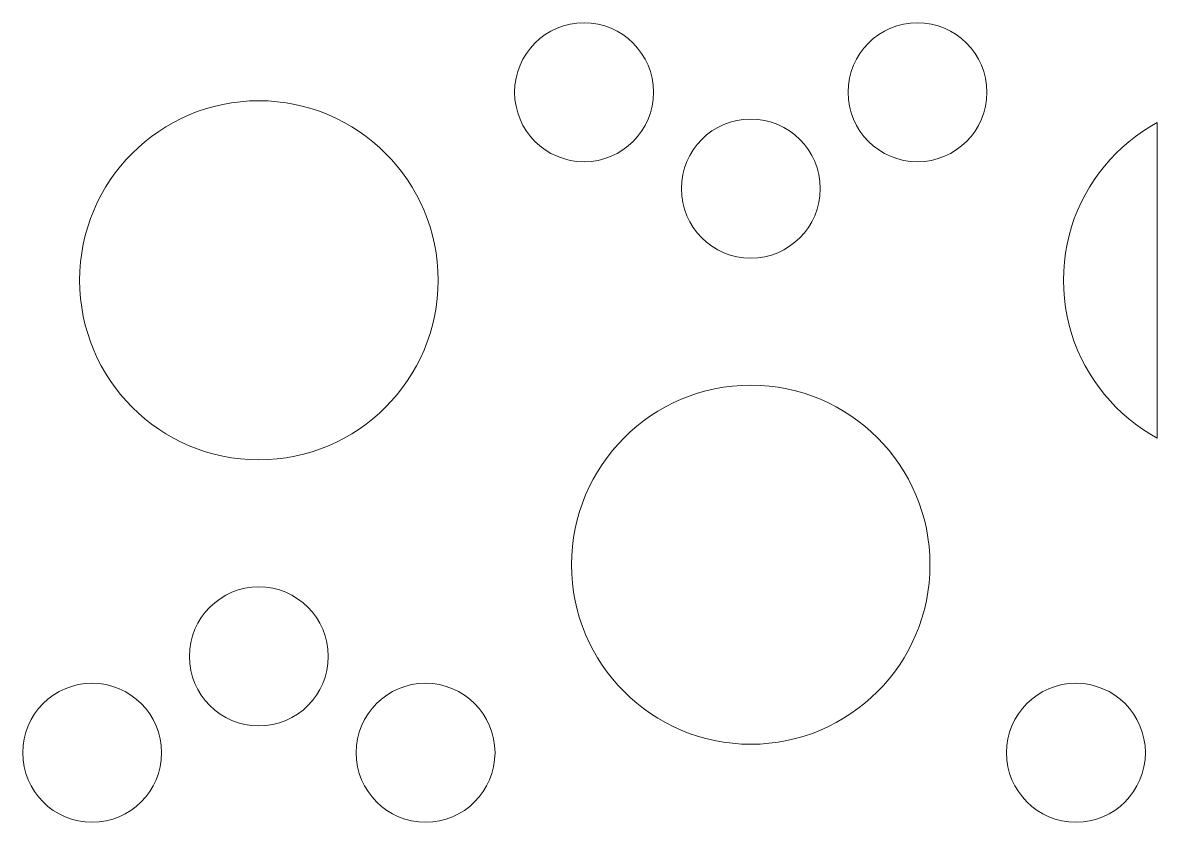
# Model space of a CAD drawing. Header units: millimetres. Extents: x -1200 to 1200, y -590 to 590.
# Drawn here: x 903 to 1200, y -289 to -79.8 of the extents above; entities that cross this region are included whole.
import ezdxf

# ---------------------------------------------------------------- set-up
doc = ezdxf.new("R2010")
doc.units = ezdxf.units.MM
doc.header["$MEASUREMENT"] = 0
doc.layers.add('Layer 1', color=7, linetype='Continuous')

msp = doc.modelspace()

# ---------------------------------------------------------------- linework, layer by layer
at = {"layer": 'Layer 1', "color": 250, "lineweight": 20}
for points, knots in [([(1031.7329, -97.9872), (1031.7329, -87.9383), (1039.872, -79.7899), (1049.9044, -79.7899), (1059.9392, -79.7899), (1068.0759, -87.9383), (1068.0759, -97.9872), (1068.0759, -108.0337), (1059.9392, -116.1844), (1049.9044, -116.1844), (1039.872, -116.1844), (1031.7329, -108.0337), (1031.7329, -97.9872)], [0, 0, 0, 0, 0.25, 0.25, 0.25, 0.5, 0.5, 0.5, 0.75, 0.75, 0.75, 1, 1, 1, 1]), ([(1119.009, -97.9872), (1119.009, -87.9383), (1127.1458, -79.7899), (1137.1804, -79.7899), (1147.2152, -79.7899), (1155.3494, -87.9383), (1155.3494, -97.9872), (1155.3494, -108.0337), (1147.2152, -116.1844), (1137.1804, -116.1844), (1127.1458, -116.1844), (1119.009, -108.0337), (1119.009, -97.9872)], [0, 0, 0, 0, 0.25, 0.25, 0.25, 0.5, 0.5, 0.5, 0.75, 0.75, 0.75, 1, 1, 1, 1]), ([(917.8834, -147.1957), (917.8834, -147.1957), (917.9437, -144.7734), (917.9437, -144.7734), (917.9437, -144.7734), (918.1245, -142.3874), (918.1245, -142.3874), (918.1245, -142.3874), (918.4237, -140.0375), (918.4237, -140.0375), (918.4237, -140.0375), (918.8336, -137.7241), (918.8336, -137.7241), (918.8336, -137.7241), (919.3592, -135.4538), (919.3592, -135.4538), (919.3592, -135.4538), (919.9888, -133.2296), (919.9888, -133.2296), (919.9888, -133.2296), (920.729, -131.0463), (920.729, -131.0463), (920.729, -131.0463), (921.5659, -128.9163), (921.5659, -128.9163), (921.5659, -128.9163), (922.5065, -126.8393), (922.5065, -126.8393), (922.5065, -126.8393), (923.5387, -124.8108), (923.5387, -124.8108), (923.5387, -124.8108), (924.6698, -122.8451), (924.6698, -122.8451), (924.6698, -122.8451), (925.8924, -120.9397), (925.8924, -120.9397), (925.8924, -120.9397), (927.197, -119.0969), (927.197, -119.0969), (927.197, -119.0969), (928.591, -117.3193), (928.591, -117.3193), (928.591, -117.3193), (930.0693, -115.6144), (930.0693, -115.6144), (930.0693, -115.6144), (931.6224, -113.9794), (931.6224, -113.9794), (931.6224, -113.9794), (933.2524, -112.4267), (933.2524, -112.4267), (933.2524, -112.4267), (934.9552, -110.9486), (934.9552, -110.9486), (934.9552, -110.9486), (936.7301, -109.5504), (936.7301, -109.5504), (936.7301, -109.5504), (938.5701, -108.2414), (938.5701, -108.2414), (938.5701, -108.2414), (940.4753, -107.0169), (940.4753, -107.0169), (940.4753, -107.0169), (942.4384, -105.8868), (942.4384, -105.8868), (942.4384, -105.8868), (944.4593, -104.8507), (944.4593, -104.8507), (944.4593, -104.8507), (946.5382, -103.9089), (946.5382, -103.9089), (946.5382, -103.9089), (948.6627, -103.0708), (948.6627, -103.0708), (948.6627, -103.0708), (950.8404, -102.3319), (950.8404, -102.3319), (950.8404, -102.3319), (953.064, -101.6989), (953.064, -101.6989), (953.064, -101.6989), (955.3309, -101.1774), (955.3309, -101.1774), (955.3309, -101.1774), (957.6389, -100.7621), (957.6389, -100.7621), (957.6389, -100.7621), (959.9852, -100.465), (959.9852, -100.465), (959.9852, -100.465), (962.3703, -100.2815), (962.3703, -100.2815), (962.3703, -100.2815), (964.7892, -100.2211), (964.7892, -100.2211), (964.7892, -100.2211), (967.2104, -100.2815), (967.2104, -100.2815), (967.2104, -100.2815), (969.5955, -100.465), (969.5955, -100.465), (969.5955, -100.465), (971.9419, -100.7621), (971.9419, -100.7621), (971.9419, -100.7621), (974.2498, -101.1774), (974.2498, -101.1774), (974.2498, -101.1774), (976.5191, -101.6989), (976.5191, -101.6989), (976.5191, -101.6989), (978.7404, -102.3319), (978.7404, -102.3319), (978.7404, -102.3319), (980.9179, -103.0708), (980.9179, -103.0708), (980.9179, -103.0708), (983.0451, -103.9089), (983.0451, -103.9089), (983.0451, -103.9089), (985.1214, -104.8507), (985.1214, -104.8507), (985.1214, -104.8507), (987.1423, -105.8868), (987.1423, -105.8868), (987.1423, -105.8868), (989.1102, -107.0169), (989.1102, -107.0169), (989.1102, -107.0169), (991.0129, -108.2414), (991.0129, -108.2414), (991.0129, -108.2414), (992.8505, -109.5504), (992.8505, -109.5504), (992.8505, -109.5504), (994.6255, -110.9486), (994.6255, -110.9486), (994.6255, -110.9486), (996.328, -112.4267), (996.328, -112.4267), (996.328, -112.4267), (997.9583, -113.9794), (997.9583, -113.9794), (997.9583, -113.9794), (999.5139, -115.6144), (999.5139, -115.6144), (999.5139, -115.6144), (1000.9898, -117.3193), (1000.9898, -117.3193), (1000.9898, -117.3193), (1002.3813, -119.0969), (1002.3813, -119.0969), (1002.3813, -119.0969), (1003.6933, -120.9397), (1003.6933, -120.9397), (1003.6933, -120.9397), (1004.911, -122.8475), (1004.911, -122.8475), (1004.911, -122.8475), (1006.042, -124.8108), (1006.042, -124.8108), (1006.042, -124.8108), (1007.079, -126.8346), (1007.079, -126.8346), (1007.079, -126.8346), (1008.0172, -128.9163), (1008.0172, -128.9163), (1008.0172, -128.9163), (1008.8565, -131.0463), (1008.8565, -131.0463), (1008.8565, -131.0463), (1009.5919, -133.2296), (1009.5919, -133.2296), (1009.5919, -133.2296), (1010.2261, -135.4538), (1010.2261, -135.4538), (1010.2261, -135.4538), (1010.7471, -137.7241), (1010.7471, -137.7241), (1010.7471, -137.7241), (1011.1595, -140.0375), (1011.1595, -140.0375), (1011.1595, -140.0375), (1011.4585, -142.3874), (1011.4585, -142.3874), (1011.4585, -142.3874), (1011.6418, -144.7734), (1011.6418, -144.7734), (1011.6418, -144.7734), (1011.7022, -147.1957), (1011.7022, -147.1957), (1011.7022, -147.1957), (1011.6418, -149.6228), (1011.6418, -149.6228), (1011.6418, -149.6228), (1011.4585, -152.0063), (1011.4585, -152.0063), (1011.4585, -152.0063), (1011.1595, -154.3587), (1011.1595, -154.3587), (1011.1595, -154.3587), (1010.7471, -156.6724), (1010.7471, -156.6724), (1010.7471, -156.6724), (1010.2261, -158.94), (1010.2261, -158.94), (1010.2261, -158.94), (1009.5919, -161.1666), (1009.5919, -161.1666), (1009.5919, -161.1666), (1008.8565, -163.3449), (1008.8565, -163.3449), (1008.8565, -163.3449), (1008.0172, -165.4774), (1008.0172, -165.4774), (1008.0172, -165.4774), (1007.079, -167.5568), (1007.079, -167.5568), (1007.079, -167.5568), (1006.042, -169.5829), (1006.042, -169.5829), (1006.042, -169.5829), (1004.911, -171.5488), (1004.911, -171.5488), (1004.911, -171.5488), (1003.6933, -173.4567), (1003.6933, -173.4567), (1003.6933, -173.4567), (1002.3813, -175.2993), (1002.3813, -175.2993), (1002.3813, -175.2993), (1000.9898, -177.0719), (1000.9898, -177.0719), (1000.9898, -177.0719), (999.5139, -178.777), (999.5139, -178.777), (999.5139, -178.777), (997.9583, -180.4142), (997.9583, -180.4142), (997.9583, -180.4142), (996.328, -181.9696), (996.328, -181.9696), (996.328, -181.9696), (994.6255, -183.4453), (994.6255, -183.4453), (994.6255, -183.4453), (992.8505, -184.8434), (992.8505, -184.8434), (992.8505, -184.8434), (991.0129, -186.1524), (991.0129, -186.1524), (991.0129, -186.1524), (989.1102, -187.3744), (989.1102, -187.3744), (989.1102, -187.3744), (987.1423, -188.5047), (987.1423, -188.5047), (987.1423, -188.5047), (985.1214, -189.5456), (985.1214, -189.5456), (985.1214, -189.5456), (983.0451, -190.4826), (983.0451, -190.4826), (983.0451, -190.4826), (980.9179, -191.3254), (980.9179, -191.3254), (980.9179, -191.3254), (978.7404, -192.0643), (978.7404, -192.0643), (978.7404, -192.0643), (976.5191, -192.6949), (976.5191, -192.6949), (976.5191, -192.6949), (974.2498, -193.2187), (974.2498, -193.2187), (974.2498, -193.2187), (971.9419, -193.6317), (971.9419, -193.6317), (971.9419, -193.6317), (969.5955, -193.9312), (969.5955, -193.9312), (969.5955, -193.9312), (967.2104, -194.1124), (967.2104, -194.1124), (967.2104, -194.1124), (964.7892, -194.1727), (964.7892, -194.1727), (964.7892, -194.1727), (962.3703, -194.1124), (962.3703, -194.1124), (962.3703, -194.1124), (959.9852, -193.9312), (959.9852, -193.9312), (959.9852, -193.9312), (957.6389, -193.6317), (957.6389, -193.6317), (957.6389, -193.6317), (955.3309, -193.2187), (955.3309, -193.2187), (955.3309, -193.2187), (953.064, -192.6949), (953.064, -192.6949), (953.064, -192.6949), (950.8404, -192.0643), (950.8404, -192.0643), (950.8404, -192.0643), (948.6627, -191.3254), (948.6627, -191.3254), (948.6627, -191.3254), (946.5382, -190.4826), (946.5382, -190.4826), (946.5382, -190.4826), (944.4593, -189.5456), (944.4593, -189.5456), (944.4593, -189.5456), (942.4384, -188.5047), (942.4384, -188.5047), (942.4384, -188.5047), (940.4753, -187.3744), (940.4753, -187.3744), (940.4753, -187.3744), (938.5701, -186.1524), (938.5701, -186.1524), (938.5701, -186.1524), (936.7301, -184.8434), (936.7301, -184.8434), (936.7301, -184.8434), (934.9552, -183.4453), (934.9552, -183.4453), (934.9552, -183.4453), (933.2524, -181.9696), (933.2524, -181.9696), (933.2524, -181.9696), (931.6224, -180.4142), (931.6224, -180.4142), (931.6224, -180.4142), (930.0693, -178.777), (930.0693, -178.777), (930.0693, -178.777), (928.591, -177.0719), (928.591, -177.0719), (928.591, -177.0719), (927.197, -175.2993), (927.197, -175.2993), (927.197, -175.2993), (925.8924, -173.4567), (925.8924, -173.4567), (925.8924, -173.4567), (924.6698, -171.5488), (924.6698, -171.5488), (924.6698, -171.5488), (923.5387, -169.5829), (923.5387, -169.5829), (923.5387, -169.5829), (922.5065, -167.5568), (922.5065, -167.5568), (922.5065, -167.5568), (921.5659, -165.4774), (921.5659, -165.4774), (921.5659, -165.4774), (920.729, -163.3449), (920.729, -163.3449), (920.729, -163.3449), (919.9888, -161.1666), (919.9888, -161.1666), (919.9888, -161.1666), (919.3592, -158.94), (919.3592, -158.94), (919.3592, -158.94), (918.8336, -156.6724), (918.8336, -156.6724), (918.8336, -156.6724), (918.4237, -154.3587), (918.4237, -154.3587), (918.4237, -154.3587), (918.1245, -152.0063), (918.1245, -152.0063), (918.1245, -152.0063), (917.9437, -149.6228), (917.9437, -149.6228), (917.9437, -149.6228), (917.8834, -147.1957), (917.8834, -147.1957)], [0, 0, 0, 0, 0.0078125, 0.0078125, 0.0078125, 0.015625, 0.015625, 0.015625, 0.0234375, 0.0234375, 0.0234375, 0.03125, 0.03125, 0.03125, 0.0390625, 0.0390625, 0.0390625, 0.046875, 0.046875, 0.046875, 0.0546875, 0.0546875, 0.0546875, 0.0625, 0.0625, 0.0625, 0.0703125, 0.0703125, 0.0703125, 0.078125, 0.078125, 0.078125, 0.0859375, 0.0859375, 0.0859375, 0.09375, 0.09375, 0.09375, 0.1015625, 0.1015625, 0.1015625, 0.109375, 0.109375, 0.109375, 0.1171875, 0.1171875, 0.1171875, 0.125, 0.125, 0.125, 0.1328125, 0.1328125, 0.1328125, 0.140625, 0.140625, 0.140625, 0.1484375, 0.1484375, 0.1484375, 0.15625, 0.15625, 0.15625, 0.1640625, 0.1640625, 0.1640625, 0.171875, 0.171875, 0.171875, 0.1796875, 0.1796875, 0.1796875, 0.1875, 0.1875, 0.1875, 0.1953125, 0.1953125, 0.1953125, 0.203125, 0.203125, 0.203125, 0.2109375, 0.2109375, 0.2109375, 0.21875, 0.21875, 0.21875, 0.2265625, 0.2265625, 0.2265625, 0.234375, 0.234375, 0.234375, 0.2421875, 0.2421875, 0.2421875, 0.25, 0.25, 0.25, 0.2578125, 0.2578125, 0.2578125, 0.265625, 0.265625, 0.265625, 0.2734375, 0.2734375, 0.2734375, 0.28125, 0.28125, 0.28125, 0.2890625, 0.2890625, 0.2890625, 0.296875, 0.296875, 0.296875, 0.3046875, 0.3046875, 0.3046875, 0.3125, 0.3125, 0.3125, 0.3203125, 0.3203125, 0.3203125, 0.328125, 0.328125, 0.328125, 0.3359375, 0.3359375, 0.3359375, 0.34375, 0.34375, 0.34375, 0.3515625, 0.3515625, 0.3515625, 0.359375, 0.359375, 0.359375, 0.3671875, 0.3671875, 0.3671875, 0.375, 0.375, 0.375, 0.3828125, 0.3828125, 0.3828125, 0.390625, 0.390625, 0.390625, 0.3984375, 0.3984375, 0.3984375, 0.40625, 0.40625, 0.40625, 0.4140625, 0.4140625, 0.4140625, 0.421875, 0.421875, 0.421875, 0.4296875, 0.4296875, 0.4296875, 0.4375, 0.4375, 0.4375, 0.4453125, 0.4453125, 0.4453125, 0.453125, 0.453125, 0.453125, 0.4609375, 0.4609375, 0.4609375, 0.46875, 0.46875, 0.46875, 0.4765625, 0.4765625, 0.4765625, 0.484375, 0.484375, 0.484375, 0.4921875, 0.4921875, 0.4921875, 0.5, 0.5, 0.5, 0.5078125, 0.5078125, 0.5078125, 0.515625, 0.515625, 0.515625, 0.5234375, 0.5234375, 0.5234375, 0.53125, 0.53125, 0.53125, 0.5390625, 0.5390625, 0.5390625, 0.546875, 0.546875, 0.546875, 0.5546875, 0.5546875, 0.5546875, 0.5625, 0.5625, 0.5625, 0.5703125, 0.5703125, 0.5703125, 0.578125, 0.578125, 0.578125, 0.5859375, 0.5859375, 0.5859375, 0.59375, 0.59375, 0.59375, 0.6015625, 0.6015625, 0.6015625, 0.609375, 0.609375, 0.609375, 0.6171875, 0.6171875, 0.6171875, 0.625, 0.625, 0.625, 0.6328125, 0.6328125, 0.6328125, 0.640625, 0.640625, 0.640625, 0.6484375, 0.6484375, 0.6484375, 0.65625, 0.65625, 0.65625, 0.6640625, 0.6640625, 0.6640625, 0.671875, 0.671875, 0.671875, 0.6796875, 0.6796875, 0.6796875, 0.6875, 0.6875, 0.6875, 0.6953125, 0.6953125, 0.6953125, 0.703125, 0.703125, 0.703125, 0.7109375, 0.7109375, 0.7109375, 0.71875, 0.71875, 0.71875, 0.7265625, 0.7265625, 0.7265625, 0.734375, 0.734375, 0.734375, 0.7421875, 0.7421875, 0.7421875, 0.75, 0.75, 0.75, 0.7578125, 0.7578125, 0.7578125, 0.765625, 0.765625, 0.765625, 0.7734375, 0.7734375, 0.7734375, 0.78125, 0.78125, 0.78125, 0.7890625, 0.7890625, 0.7890625, 0.796875, 0.796875, 0.796875, 0.8046875, 0.8046875, 0.8046875, 0.8125, 0.8125, 0.8125, 0.8203125, 0.8203125, 0.8203125, 0.828125, 0.828125, 0.828125, 0.8359375, 0.8359375, 0.8359375, 0.84375, 0.84375, 0.84375, 0.8515625, 0.8515625, 0.8515625, 0.859375, 0.859375, 0.859375, 0.8671875, 0.8671875, 0.8671875, 0.875, 0.875, 0.875, 0.8828125, 0.8828125, 0.8828125, 0.890625, 0.890625, 0.890625, 0.8984375, 0.8984375, 0.8984375, 0.90625, 0.90625, 0.90625, 0.9140625, 0.9140625, 0.9140625, 0.921875, 0.921875, 0.921875, 0.9296875, 0.9296875, 0.9296875, 0.9375, 0.9375, 0.9375, 0.9453125, 0.9453125, 0.9453125, 0.953125, 0.953125, 0.953125, 0.9609375, 0.9609375, 0.9609375, 0.96875, 0.96875, 0.96875, 0.9765625, 0.9765625, 0.9765625, 0.984375, 0.984375, 0.984375, 0.9921875, 0.9921875, 0.9921875, 1, 1, 1, 1]), ([(1075.3734, -123.2168), (1075.3734, -113.1704), (1083.5077, -105.0197), (1093.5399, -105.0197), (1103.5771, -105.0197), (1111.7163, -113.1704), (1111.7163, -123.2168), (1111.7163, -133.2658), (1103.5771, -141.4141), (1093.5399, -141.4141), (1083.5077, -141.4141), (1075.3734, -133.2658), (1075.3734, -123.2168)], [0, 0, 0, 0, 0.25, 0.25, 0.25, 0.5, 0.5, 0.5, 0.75, 0.75, 0.75, 1, 1, 1, 1]), ([(1199.95, -105.883), (1199.95, -105.883), (1199.95, -188.5086), (1199.95, -188.5086), (1199.95, -188.5086), (1199.9425, -188.5047), (1199.9425, -188.5047), (1199.9425, -188.5047), (1197.977, -187.3744), (1197.977, -187.3744), (1197.977, -187.3744), (1196.0719, -186.1524), (1196.0719, -186.1524), (1196.0719, -186.1524), (1194.234, -184.8434), (1194.234, -184.8434), (1194.234, -184.8434), (1192.4593, -183.4453), (1192.4593, -183.4453), (1192.4593, -183.4453), (1190.7567, -181.9696), (1190.7567, -181.9696), (1190.7567, -181.9696), (1189.1264, -180.4142), (1189.1264, -180.4142), (1189.1264, -180.4142), (1187.5709, -178.777), (1187.5709, -178.777), (1187.5709, -178.777), (1186.095, -177.0719), (1186.095, -177.0719), (1186.095, -177.0719), (1184.7036, -175.2993), (1184.7036, -175.2993), (1184.7036, -175.2993), (1183.3916, -173.4567), (1183.3916, -173.4567), (1183.3916, -173.4567), (1182.1738, -171.5488), (1182.1738, -171.5488), (1182.1738, -171.5488), (1181.0428, -169.5829), (1181.0428, -169.5829), (1181.0428, -169.5829), (1180.0057, -167.5568), (1180.0057, -167.5568), (1180.0057, -167.5568), (1179.0701, -165.4774), (1179.0701, -165.4774), (1179.0701, -165.4774), (1178.2284, -163.3449), (1178.2284, -163.3449), (1178.2284, -163.3449), (1177.4929, -161.1666), (1177.4929, -161.1666), (1177.4929, -161.1666), (1176.861, -158.94), (1176.861, -158.94), (1176.861, -158.94), (1176.3377, -156.6724), (1176.3377, -156.6724), (1176.3377, -156.6724), (1175.9253, -154.3587), (1175.9253, -154.3587), (1175.9253, -154.3587), (1175.6263, -152.0063), (1175.6263, -152.0063), (1175.6263, -152.0063), (1175.4454, -149.6228), (1175.4454, -149.6228), (1175.4454, -149.6228), (1175.3826, -147.1957), (1175.3826, -147.1957), (1175.3826, -147.1957), (1175.4454, -144.7734), (1175.4454, -144.7734), (1175.4454, -144.7734), (1175.6263, -142.3874), (1175.6263, -142.3874), (1175.6263, -142.3874), (1175.9253, -140.0375), (1175.9253, -140.0375), (1175.9253, -140.0375), (1176.3377, -137.7241), (1176.3377, -137.7241), (1176.3377, -137.7241), (1176.861, -135.4538), (1176.861, -135.4538), (1176.861, -135.4538), (1177.4929, -133.2296), (1177.4929, -133.2296), (1177.4929, -133.2296), (1178.2284, -131.0463), (1178.2284, -131.0463), (1178.2284, -131.0463), (1179.0701, -128.9163), (1179.0701, -128.9163), (1179.0701, -128.9163), (1180.0057, -126.8393), (1180.0057, -126.8393), (1180.0057, -126.8393), (1181.0428, -124.8108), (1181.0428, -124.8108), (1181.0428, -124.8108), (1182.1738, -122.8451), (1182.1738, -122.8451), (1182.1738, -122.8451), (1183.3916, -120.9397), (1183.3916, -120.9397), (1183.3916, -120.9397), (1184.7036, -119.0969), (1184.7036, -119.0969), (1184.7036, -119.0969), (1186.095, -117.3193), (1186.095, -117.3193), (1186.095, -117.3193), (1187.5709, -115.6144), (1187.5709, -115.6144), (1187.5709, -115.6144), (1189.1264, -113.9794), (1189.1264, -113.9794), (1189.1264, -113.9794), (1190.7567, -112.4267), (1190.7567, -112.4267), (1190.7567, -112.4267), (1192.4593, -110.9486), (1192.4593, -110.9486), (1192.4593, -110.9486), (1194.234, -109.5504), (1194.234, -109.5504), (1194.234, -109.5504), (1196.0719, -108.2414), (1196.0719, -108.2414), (1196.0719, -108.2414), (1197.977, -107.0169), (1197.977, -107.0169), (1197.977, -107.0169), (1199.9425, -105.8868), (1199.9425, -105.8868), (1199.9425, -105.8868), (1199.95, -105.883), (1199.95, -105.883)], [0, 0, 0, 0, 0.0212766, 0.0212766, 0.0212766, 0.04255319, 0.04255319, 0.04255319, 0.06382979, 0.06382979, 0.06382979, 0.08510638, 0.08510638, 0.08510638, 0.10638298, 0.10638298, 0.10638298, 0.12765957, 0.12765957, 0.12765957, 0.14893617, 0.14893617, 0.14893617, 0.17021277, 0.17021277, 0.17021277, 0.19148936, 0.19148936, 0.19148936, 0.21276596, 0.21276596, 0.21276596, 0.23404255, 0.23404255, 0.23404255, 0.25531915, 0.25531915, 0.25531915, 0.27659574, 0.27659574, 0.27659574, 0.29787234, 0.29787234, 0.29787234, 0.31914894, 0.31914894, 0.31914894, 0.34042553, 0.34042553, 0.34042553, 0.36170213, 0.36170213, 0.36170213, 0.38297872, 0.38297872, 0.38297872, 0.40425532, 0.40425532, 0.40425532, 0.42553191, 0.42553191, 0.42553191, 0.44680851, 0.44680851, 0.44680851, 0.46808511, 0.46808511, 0.46808511, 0.4893617, 0.4893617, 0.4893617, 0.5106383, 0.5106383, 0.5106383, 0.53191489, 0.53191489, 0.53191489, 0.55319149, 0.55319149, 0.55319149, 0.57446809, 0.57446809, 0.57446809, 0.59574468, 0.59574468, 0.59574468, 0.61702128, 0.61702128, 0.61702128, 0.63829787, 0.63829787, 0.63829787, 0.65957447, 0.65957447, 0.65957447, 0.68085106, 0.68085106, 0.68085106, 0.70212766, 0.70212766, 0.70212766, 0.72340426, 0.72340426, 0.72340426, 0.74468085, 0.74468085, 0.74468085, 0.76595745, 0.76595745, 0.76595745, 0.78723404, 0.78723404, 0.78723404, 0.80851064, 0.80851064, 0.80851064, 0.82978723, 0.82978723, 0.82978723, 0.85106383, 0.85106383, 0.85106383, 0.87234043, 0.87234043, 0.87234043, 0.89361702, 0.89361702, 0.89361702, 0.91489362, 0.91489362, 0.91489362, 0.93617021, 0.93617021, 0.93617021, 0.95744681, 0.95744681, 0.95744681, 0.9787234, 0.9787234, 0.9787234, 1, 1, 1, 1]), ([(1046.6318, -221.6387), (1046.6318, -221.6387), (1046.6921, -219.2165), (1046.6921, -219.2165), (1046.6921, -219.2165), (1046.8753, -216.8281), (1046.8753, -216.8281), (1046.8753, -216.8281), (1047.1745, -214.4757), (1047.1745, -214.4757), (1047.1745, -214.4757), (1047.5868, -212.1622), (1047.5868, -212.1622), (1047.5868, -212.1622), (1048.1102, -209.892), (1048.1102, -209.892), (1048.1102, -209.892), (1048.7396, -207.668), (1048.7396, -207.668), (1048.7396, -207.668), (1049.4775, -205.4847), (1049.4775, -205.4847), (1049.4775, -205.4847), (1050.3143, -203.3571), (1050.3143, -203.3571), (1050.3143, -203.3571), (1051.2549, -201.2777), (1051.2549, -201.2777), (1051.2549, -201.2777), (1052.2918, -199.2516), (1052.2918, -199.2516), (1052.2918, -199.2516), (1053.418, -197.2857), (1053.418, -197.2857), (1053.418, -197.2857), (1054.6432, -195.3778), (1054.6432, -195.3778), (1054.6432, -195.3778), (1055.9503, -193.5351), (1055.9503, -193.5351), (1055.9503, -193.5351), (1057.3443, -191.7625), (1057.3443, -191.7625), (1057.3443, -191.7625), (1058.8201, -190.0527), (1058.8201, -190.0527), (1058.8201, -190.0527), (1060.3731, -188.4202), (1060.3731, -188.4202), (1060.3731, -188.4202), (1062.0035, -186.865), (1062.0035, -186.865), (1062.0035, -186.865), (1063.706, -185.3868), (1063.706, -185.3868), (1063.706, -185.3868), (1065.4809, -183.991), (1065.4809, -183.991), (1065.4809, -183.991), (1067.3234, -182.682), (1067.3234, -182.682), (1067.3234, -182.682), (1069.2237, -181.46), (1069.2237, -181.46), (1069.2237, -181.46), (1071.1892, -180.325), (1071.1892, -180.325), (1071.1892, -180.325), (1073.2127, -179.2914), (1073.2127, -179.2914), (1073.2127, -179.2914), (1075.289, -178.3519), (1075.289, -178.3519), (1075.289, -178.3519), (1077.4137, -177.5115), (1077.4137, -177.5115), (1077.4137, -177.5115), (1079.5938, -176.77), (1079.5938, -176.77), (1079.5938, -176.77), (1081.8148, -176.1397), (1081.8148, -176.1397), (1081.8148, -176.1397), (1084.0817, -175.6158), (1084.0817, -175.6158), (1084.0817, -175.6158), (1086.3919, -175.2028), (1086.3919, -175.2028), (1086.3919, -175.2028), (1088.7385, -174.9033), (1088.7385, -174.9033), (1088.7385, -174.9033), (1091.1211, -174.7222), (1091.1211, -174.7222), (1091.1211, -174.7222), (1093.5399, -174.6619), (1093.5399, -174.6619), (1093.5399, -174.6619), (1095.9612, -174.7222), (1095.9612, -174.7222), (1095.9612, -174.7222), (1098.3463, -174.9033), (1098.3463, -174.9033), (1098.3463, -174.9033), (1100.6927, -175.2028), (1100.6927, -175.2028), (1100.6927, -175.2028), (1103.0032, -175.6158), (1103.0032, -175.6158), (1103.0032, -175.6158), (1105.2701, -176.1397), (1105.2701, -176.1397), (1105.2701, -176.1397), (1107.4935, -176.77), (1107.4935, -176.77), (1107.4935, -176.77), (1109.6713, -177.5115), (1109.6713, -177.5115), (1109.6713, -177.5115), (1111.7958, -178.3519), (1111.7958, -178.3519), (1111.7958, -178.3519), (1113.8722, -179.2914), (1113.8722, -179.2914), (1113.8722, -179.2914), (1115.8957, -180.325), (1115.8957, -180.325), (1115.8957, -180.325), (1117.8585, -181.46), (1117.8585, -181.46), (1117.8585, -181.46), (1119.7639, -182.682), (1119.7639, -182.682), (1119.7639, -182.682), (1121.6039, -183.991), (1121.6039, -183.991), (1121.6039, -183.991), (1123.3789, -185.3868), (1123.3789, -185.3868), (1123.3789, -185.3868), (1125.0813, -186.865), (1125.0813, -186.865), (1125.0813, -186.865), (1126.7117, -188.4202), (1126.7117, -188.4202), (1126.7117, -188.4202), (1128.2648, -190.0527), (1128.2648, -190.0527), (1128.2648, -190.0527), (1129.743, -191.7625), (1129.743, -191.7625), (1129.743, -191.7625), (1131.137, -193.5351), (1131.137, -193.5351), (1131.137, -193.5351), (1132.4417, -195.3778), (1132.4417, -195.3778), (1132.4417, -195.3778), (1133.6644, -197.2857), (1133.6644, -197.2857), (1133.6644, -197.2857), (1134.7954, -199.2516), (1134.7954, -199.2516), (1134.7954, -199.2516), (1135.8299, -201.2777), (1135.8299, -201.2777), (1135.8299, -201.2777), (1136.7657, -203.3571), (1136.7657, -203.3571), (1136.7657, -203.3571), (1137.6072, -205.4847), (1137.6072, -205.4847), (1137.6072, -205.4847), (1138.3452, -207.668), (1138.3452, -207.668), (1138.3452, -207.668), (1138.9747, -209.892), (1138.9747, -209.892), (1138.9747, -209.892), (1139.498, -212.1622), (1139.498, -212.1622), (1139.498, -212.1622), (1139.9104, -214.4757), (1139.9104, -214.4757), (1139.9104, -214.4757), (1140.2094, -216.8281), (1140.2094, -216.8281), (1140.2094, -216.8281), (1140.3927, -219.2165), (1140.3927, -219.2165), (1140.3927, -219.2165), (1140.4506, -221.6387), (1140.4506, -221.6387), (1140.4506, -221.6387), (1140.3927, -224.0611), (1140.3927, -224.0611), (1140.3927, -224.0611), (1140.2094, -226.4473), (1140.2094, -226.4473), (1140.2094, -226.4473), (1139.9104, -228.7969), (1139.9104, -228.7969), (1139.9104, -228.7969), (1139.498, -231.1105), (1139.498, -231.1105), (1139.498, -231.1105), (1138.9747, -233.3806), (1138.9747, -233.3806), (1138.9747, -233.3806), (1138.3452, -235.6049), (1138.3452, -235.6049), (1138.3452, -235.6049), (1137.6072, -237.7881), (1137.6072, -237.7881), (1137.6072, -237.7881), (1136.7657, -239.9158), (1136.7657, -239.9158), (1136.7657, -239.9158), (1135.8299, -241.9999), (1135.8299, -241.9999), (1135.8299, -241.9999), (1134.7954, -244.0238), (1134.7954, -244.0238), (1134.7954, -244.0238), (1133.6644, -245.9894), (1133.6644, -245.9894), (1133.6644, -245.9894), (1132.4417, -247.8949), (1132.4417, -247.8949), (1132.4417, -247.8949), (1131.137, -249.7374), (1131.137, -249.7374), (1131.137, -249.7374), (1129.743, -251.5151), (1129.743, -251.5151), (1129.743, -251.5151), (1128.2648, -253.2201), (1128.2648, -253.2201), (1128.2648, -253.2201), (1126.7117, -254.8525), (1126.7117, -254.8525), (1126.7117, -254.8525), (1125.0813, -256.4079), (1125.0813, -256.4079), (1125.0813, -256.4079), (1123.3789, -257.8858), (1123.3789, -257.8858), (1123.3789, -257.8858), (1121.6039, -259.2842), (1121.6039, -259.2842), (1121.6039, -259.2842), (1119.7639, -260.593), (1119.7639, -260.593), (1119.7639, -260.593), (1117.8585, -261.8176), (1117.8585, -261.8176), (1117.8585, -261.8176), (1115.898, -262.9478), (1115.898, -262.9478), (1115.898, -262.9478), (1113.8722, -263.9839), (1113.8722, -263.9839), (1113.8722, -263.9839), (1111.7958, -264.9256), (1111.7958, -264.9256), (1111.7958, -264.9256), (1109.6713, -265.7637), (1109.6713, -265.7637), (1109.6713, -265.7637), (1107.4935, -266.5025), (1107.4935, -266.5025), (1107.4935, -266.5025), (1105.2701, -267.1354), (1105.2701, -267.1354), (1105.2701, -267.1354), (1103.0032, -267.657), (1103.0032, -267.657), (1103.0032, -267.657), (1100.6927, -268.07), (1100.6927, -268.07), (1100.6927, -268.07), (1098.3463, -268.3695), (1098.3463, -268.3695), (1098.3463, -268.3695), (1095.9612, -268.553), (1095.9612, -268.553), (1095.9612, -268.553), (1093.5399, -268.6134), (1093.5399, -268.6134), (1093.5399, -268.6134), (1091.1211, -268.553), (1091.1211, -268.553), (1091.1211, -268.553), (1088.7385, -268.3695), (1088.7385, -268.3695), (1088.7385, -268.3695), (1086.3919, -268.07), (1086.3919, -268.07), (1086.3919, -268.07), (1084.0817, -267.657), (1084.0817, -267.657), (1084.0817, -267.657), (1081.8148, -267.1354), (1081.8148, -267.1354), (1081.8148, -267.1354), (1079.5938, -266.5025), (1079.5938, -266.5025), (1079.5938, -266.5025), (1077.4137, -265.7637), (1077.4137, -265.7637), (1077.4137, -265.7637), (1075.289, -264.9256), (1075.289, -264.9256), (1075.289, -264.9256), (1073.2127, -263.9839), (1073.2127, -263.9839), (1073.2127, -263.9839), (1071.1892, -262.9478), (1071.1892, -262.9478), (1071.1892, -262.9478), (1069.2237, -261.8176), (1069.2237, -261.8176), (1069.2237, -261.8176), (1067.3234, -260.593), (1067.3234, -260.593), (1067.3234, -260.593), (1065.4809, -259.2842), (1065.4809, -259.2842), (1065.4809, -259.2842), (1063.706, -257.8858), (1063.706, -257.8858), (1063.706, -257.8858), (1062.0035, -256.4079), (1062.0035, -256.4079), (1062.0035, -256.4079), (1060.3731, -254.8525), (1060.3731, -254.8525), (1060.3731, -254.8525), (1058.8201, -253.2201), (1058.8201, -253.2201), (1058.8201, -253.2201), (1057.3443, -251.5151), (1057.3443, -251.5151), (1057.3443, -251.5151), (1055.9503, -249.7374), (1055.9503, -249.7374), (1055.9503, -249.7374), (1054.6432, -247.8949), (1054.6432, -247.8949), (1054.6432, -247.8949), (1053.418, -245.9894), (1053.418, -245.9894), (1053.418, -245.9894), (1052.2918, -244.0238), (1052.2918, -244.0238), (1052.2918, -244.0238), (1051.2549, -241.9999), (1051.2549, -241.9999), (1051.2549, -241.9999), (1050.3143, -239.9158), (1050.3143, -239.9158), (1050.3143, -239.9158), (1049.4775, -237.7881), (1049.4775, -237.7881), (1049.4775, -237.7881), (1048.7396, -235.6098), (1048.7396, -235.6098), (1048.7396, -235.6098), (1048.1102, -233.3806), (1048.1102, -233.3806), (1048.1102, -233.3806), (1047.5868, -231.1105), (1047.5868, -231.1105), (1047.5868, -231.1105), (1047.1745, -228.7969), (1047.1745, -228.7969), (1047.1745, -228.7969), (1046.8753, -226.4473), (1046.8753, -226.4473), (1046.8753, -226.4473), (1046.6921, -224.0611), (1046.6921, -224.0611), (1046.6921, -224.0611), (1046.6318, -221.6387), (1046.6318, -221.6387)], [0, 0, 0, 0, 0.0078125, 0.0078125, 0.0078125, 0.015625, 0.015625, 0.015625, 0.0234375, 0.0234375, 0.0234375, 0.03125, 0.03125, 0.03125, 0.0390625, 0.0390625, 0.0390625, 0.046875, 0.046875, 0.046875, 0.0546875, 0.0546875, 0.0546875, 0.0625, 0.0625, 0.0625, 0.0703125, 0.0703125, 0.0703125, 0.078125, 0.078125, 0.078125, 0.0859375, 0.0859375, 0.0859375, 0.09375, 0.09375, 0.09375, 0.1015625, 0.1015625, 0.1015625, 0.109375, 0.109375, 0.109375, 0.1171875, 0.1171875, 0.1171875, 0.125, 0.125, 0.125, 0.1328125, 0.1328125, 0.1328125, 0.140625, 0.140625, 0.140625, 0.1484375, 0.1484375, 0.1484375, 0.15625, 0.15625, 0.15625, 0.1640625, 0.1640625, 0.1640625, 0.171875, 0.171875, 0.171875, 0.1796875, 0.1796875, 0.1796875, 0.1875, 0.1875, 0.1875, 0.1953125, 0.1953125, 0.1953125, 0.203125, 0.203125, 0.203125, 0.2109375, 0.2109375, 0.2109375, 0.21875, 0.21875, 0.21875, 0.2265625, 0.2265625, 0.2265625, 0.234375, 0.234375, 0.234375, 0.2421875, 0.2421875, 0.2421875, 0.25, 0.25, 0.25, 0.2578125, 0.2578125, 0.2578125, 0.265625, 0.265625, 0.265625, 0.2734375, 0.2734375, 0.2734375, 0.28125, 0.28125, 0.28125, 0.2890625, 0.2890625, 0.2890625, 0.296875, 0.296875, 0.296875, 0.3046875, 0.3046875, 0.3046875, 0.3125, 0.3125, 0.3125, 0.3203125, 0.3203125, 0.3203125, 0.328125, 0.328125, 0.328125, 0.3359375, 0.3359375, 0.3359375, 0.34375, 0.34375, 0.34375, 0.3515625, 0.3515625, 0.3515625, 0.359375, 0.359375, 0.359375, 0.3671875, 0.3671875, 0.3671875, 0.375, 0.375, 0.375, 0.3828125, 0.3828125, 0.3828125, 0.390625, 0.390625, 0.390625, 0.3984375, 0.3984375, 0.3984375, 0.40625, 0.40625, 0.40625, 0.4140625, 0.4140625, 0.4140625, 0.421875, 0.421875, 0.421875, 0.4296875, 0.4296875, 0.4296875, 0.4375, 0.4375, 0.4375, 0.4453125, 0.4453125, 0.4453125, 0.453125, 0.453125, 0.453125, 0.4609375, 0.4609375, 0.4609375, 0.46875, 0.46875, 0.46875, 0.4765625, 0.4765625, 0.4765625, 0.484375, 0.484375, 0.484375, 0.4921875, 0.4921875, 0.4921875, 0.5, 0.5, 0.5, 0.5078125, 0.5078125, 0.5078125, 0.515625, 0.515625, 0.515625, 0.5234375, 0.5234375, 0.5234375, 0.53125, 0.53125, 0.53125, 0.5390625, 0.5390625, 0.5390625, 0.546875, 0.546875, 0.546875, 0.5546875, 0.5546875, 0.5546875, 0.5625, 0.5625, 0.5625, 0.5703125, 0.5703125, 0.5703125, 0.578125, 0.578125, 0.578125, 0.5859375, 0.5859375, 0.5859375, 0.59375, 0.59375, 0.59375, 0.6015625, 0.6015625, 0.6015625, 0.609375, 0.609375, 0.609375, 0.6171875, 0.6171875, 0.6171875, 0.625, 0.625, 0.625, 0.6328125, 0.6328125, 0.6328125, 0.640625, 0.640625, 0.640625, 0.6484375, 0.6484375, 0.6484375, 0.65625, 0.65625, 0.65625, 0.6640625, 0.6640625, 0.6640625, 0.671875, 0.671875, 0.671875, 0.6796875, 0.6796875, 0.6796875, 0.6875, 0.6875, 0.6875, 0.6953125, 0.6953125, 0.6953125, 0.703125, 0.703125, 0.703125, 0.7109375, 0.7109375, 0.7109375, 0.71875, 0.71875, 0.71875, 0.7265625, 0.7265625, 0.7265625, 0.734375, 0.734375, 0.734375, 0.7421875, 0.7421875, 0.7421875, 0.75, 0.75, 0.75, 0.7578125, 0.7578125, 0.7578125, 0.765625, 0.765625, 0.765625, 0.7734375, 0.7734375, 0.7734375, 0.78125, 0.78125, 0.78125, 0.7890625, 0.7890625, 0.7890625, 0.796875, 0.796875, 0.796875, 0.8046875, 0.8046875, 0.8046875, 0.8125, 0.8125, 0.8125, 0.8203125, 0.8203125, 0.8203125, 0.828125, 0.828125, 0.828125, 0.8359375, 0.8359375, 0.8359375, 0.84375, 0.84375, 0.84375, 0.8515625, 0.8515625, 0.8515625, 0.859375, 0.859375, 0.859375, 0.8671875, 0.8671875, 0.8671875, 0.875, 0.875, 0.875, 0.8828125, 0.8828125, 0.8828125, 0.890625, 0.890625, 0.890625, 0.8984375, 0.8984375, 0.8984375, 0.90625, 0.90625, 0.90625, 0.9140625, 0.9140625, 0.9140625, 0.921875, 0.921875, 0.921875, 0.9296875, 0.9296875, 0.9296875, 0.9375, 0.9375, 0.9375, 0.9453125, 0.9453125, 0.9453125, 0.953125, 0.953125, 0.953125, 0.9609375, 0.9609375, 0.9609375, 0.96875, 0.96875, 0.96875, 0.9765625, 0.9765625, 0.9765625, 0.984375, 0.984375, 0.984375, 0.9921875, 0.9921875, 0.9921875, 1, 1, 1, 1]), ([(946.6201, -245.6176), (946.6201, -235.5687), (954.7568, -227.4203), (964.7892, -227.4203), (974.8262, -227.4203), (982.9604, -235.5687), (982.9604, -245.6176), (982.9604, -255.664), (974.8262, -263.8147), (964.7892, -263.8147), (954.7568, -263.8147), (946.6201, -255.664), (946.6201, -245.6176)], [0, 0, 0, 0, 0.25, 0.25, 0.25, 0.5, 0.5, 0.5, 0.75, 0.75, 0.75, 1, 1, 1, 1]), ([(902.9798, -270.8473), (902.9798, -260.8009), (911.1189, -252.6501), (921.1511, -252.6501), (931.1883, -252.6501), (939.3225, -260.8009), (939.3225, -270.8473), (939.3225, -280.8939), (931.1883, -289.0446), (921.1511, -289.0446), (911.1189, -289.0446), (902.9798, -280.8939), (902.9798, -270.8473)], [0, 0, 0, 0, 0.25, 0.25, 0.25, 0.5, 0.5, 0.5, 0.75, 0.75, 0.75, 1, 1, 1, 1]), ([(990.2582, -270.8473), (990.2582, -260.8009), (998.3949, -252.6501), (1008.4273, -252.6501), (1018.4618, -252.6501), (1026.601, -260.8009), (1026.601, -270.8473), (1026.601, -280.8939), (1018.4618, -289.0446), (1008.4273, -289.0446), (998.3949, -289.0446), (990.2582, -280.8939), (990.2582, -270.8473)], [0, 0, 0, 0, 0.25, 0.25, 0.25, 0.5, 0.5, 0.5, 0.75, 0.75, 0.75, 1, 1, 1, 1]), ([(1160.4862, -270.8473), (1160.4862, -260.8009), (1168.6228, -252.6501), (1178.6553, -252.6501), (1188.6899, -252.6501), (1196.8266, -260.8009), (1196.8266, -270.8473), (1196.8266, -280.8939), (1188.6899, -289.0446), (1178.6553, -289.0446), (1168.6228, -289.0446), (1160.4862, -280.8939), (1160.4862, -270.8473)], [0, 0, 0, 0, 0.25, 0.25, 0.25, 0.5, 0.5, 0.5, 0.75, 0.75, 0.75, 1, 1, 1, 1])]:
    msp.add_open_spline(points, degree=3, knots=knots, dxfattribs=at)

doc.saveas('drawing.dxf')
